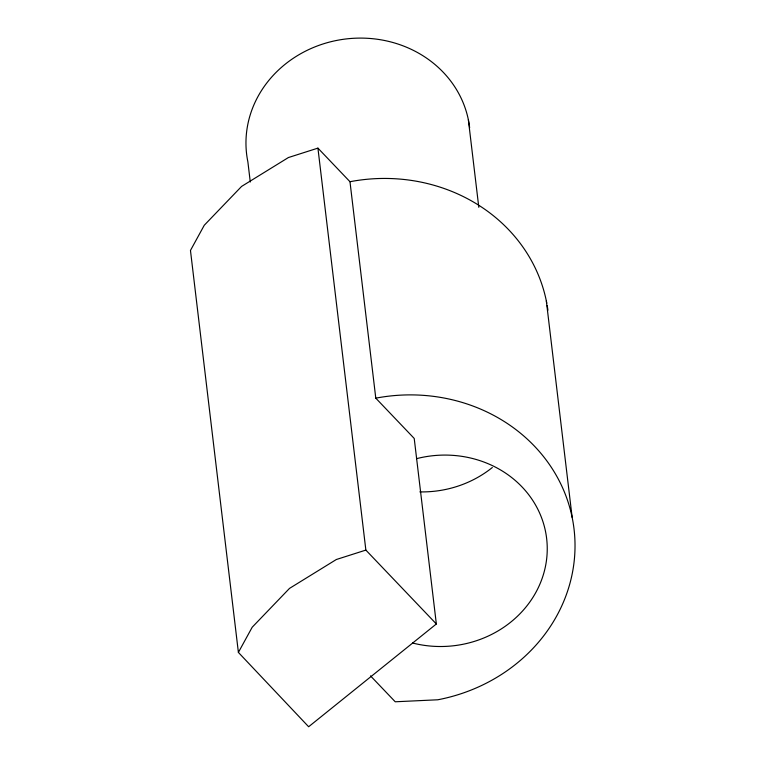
<?xml version="1.0" encoding="UTF-8"?>
<svg xmlns="http://www.w3.org/2000/svg" width="765" height="765" viewBox="0 0 765 765"><rect width="100%" height="100%" fill="white"/><g stroke="black" fill="none" stroke-linecap="round" stroke-linejoin="round"><path stroke-width="1.15" d="M238.393 652.421L252.201 627.223L289.514 588.39L336.332 559.511L365.861 550.092L436.346 623.972L308.639 726.75L238.393 652.421L190.466 250.451L204.265 225.254L241.587 186.421L288.405 157.542L317.924 148.123L349.978 181.716A168.434 153.87 -6.8 0 1 546.793 303.227M349.978 181.716L375.787 398.163L414.219 438.45L436.346 623.972M370.509 675.877L395.228 701.782L437.781 699.784A168.434 153.87 -6.8 0 0 572.144 517.37L546.334 300.922M468.362 119.751L478.804 207.315M317.924 148.123L365.861 550.092M250.279 182.003L247.879 161.884A112.292 102.577 -6.8 0 1 341.85 39.522A112.292 102.577 -6.8 0 1 469.653 127.793M547.205 305.541A168.434 153.87 -6.8 0 1 547.922 310.227M375.787 398.163A168.434 153.87 -6.8 0 1 572.144 517.37M416.543 458.665A104.633 95.587 -6.8 0 1 547.224 550.657A104.633 95.587 -6.8 0 1 412.545 643.002M492.335 467.511A104.633 95.587 -6.8 0 1 419.842 491.895"/></g></svg>
